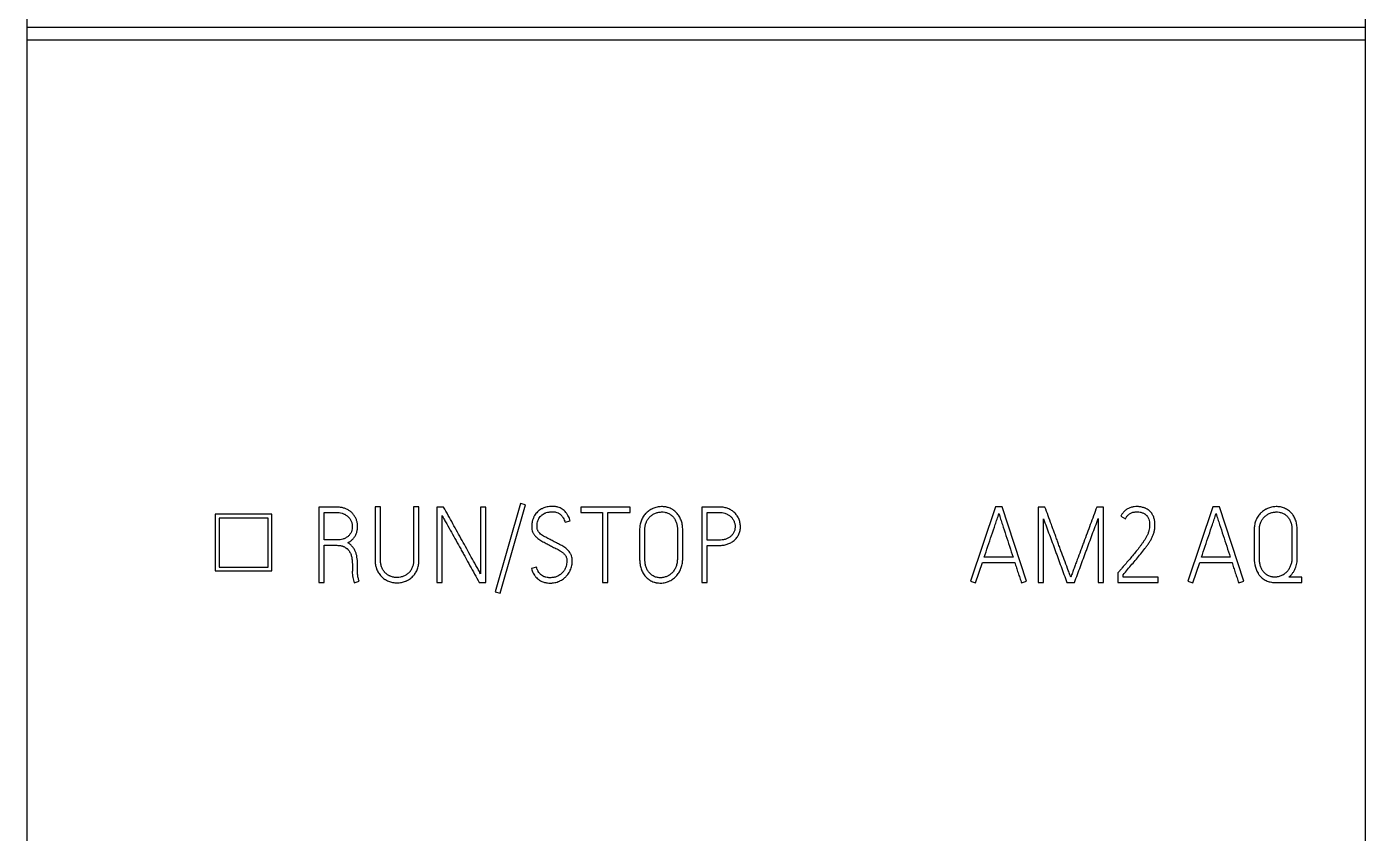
# Model space of a CAD drawing. Extents: x 0 to 420, y 0 to 297.
# Drawn here: x 110.81 to 146.31, y 191.84 to 213.23 of the extents above; entities that cross this region are included whole.
import ezdxf

# ---------------------------------------------------------------- set-up
doc = ezdxf.new("R2010")
doc.units = 0
doc.header["$LTSCALE"] = 23.1
doc.layers.add('10000_FRONT', color=7, linetype='CONTINUOUS')
doc.layers.add('10500_FRONT_LABELING', color=7, linetype='CONTINUOUS')

msp = doc.modelspace()

# ---------------------------------------------------------------- linework, layer by layer
at = {"layer": '10000_FRONT', "color": 7, "linetype": 'CONTINUOUS'}
for p, q in [((110.808, 235.74), (110.808, 145.74)), ((146.308, 235.74), (146.308, 145.74)), ((110.808, 213.221), (146.308, 213.221)), ((110.808, 212.888), (146.308, 212.888)), ((115.808, 200.298), (115.808, 198.797)), ((117.308, 200.298), (115.808, 200.298)), ((117.308, 198.797), (117.308, 200.298)), ((115.908, 200.198), (115.908, 198.897)), ((117.208, 200.198), (115.908, 200.198)), ((117.208, 198.897), (117.208, 200.198)), ((115.908, 198.897), (117.208, 198.897)), ((115.808, 198.797), (117.308, 198.797))]:
    msp.add_line(p, q, dxfattribs=at)
at = {"layer": '10500_FRONT_LABELING', "color": 7, "linetype": 'CONTINUOUS'}
for p, q in [((123.903, 200.587), (123.229, 198.244)), ((124.039, 200.549), (123.903, 200.587)), ((118.558, 200.49), (118.558, 198.49)), ((119.019, 200.49), (118.558, 200.49)), ((118.7, 199.617), (118.7, 200.349)), ((118.7, 200.349), (119.019, 200.349)), ((120.048, 200.493), (120.048, 199.084)), ((120.189, 200.493), (120.048, 200.493)), ((120.189, 199.084), (120.189, 200.493)), ((121.068, 200.493), (121.068, 199.084)), ((121.21, 200.493), (121.068, 200.493)), ((121.21, 199.084), (121.21, 200.493)), ((121.684, 200.49), (121.684, 198.49)), ((121.865, 200.49), (121.684, 200.49)), ((121.823, 198.49), (121.823, 200.266)), ((122.844, 200.49), (122.844, 198.721)), ((122.985, 200.49), (122.844, 200.49)), ((122.985, 198.49), (122.985, 200.49)), ((123.365, 198.205), (124.039, 200.549)), ((125.507, 200.488), (125.507, 200.346)), ((126.813, 200.488), (125.507, 200.488)), ((125.507, 200.346), (126.078, 200.346)), ((126.078, 200.346), (126.078, 198.49)), ((126.22, 198.49), (126.22, 200.346)), ((126.22, 200.346), (126.813, 200.346)), ((126.813, 200.346), (126.813, 200.488)), ((128.711, 200.49), (128.711, 198.49)), ((129.171, 200.49), (128.711, 200.49)), ((128.852, 199.614), (128.852, 200.349)), ((128.852, 200.349), (129.171, 200.349)), ((136.503, 200.493), (135.84, 198.521)), ((136.68, 200.493), (136.503, 200.493)), ((137.327, 198.521), (136.68, 200.493)), ((137.635, 200.49), (137.635, 198.49)), ((137.812, 200.49), (137.635, 200.49)), ((139.368, 200.49), (139.188, 200.49)), ((139.368, 198.49), (139.368, 200.49)), ((139.823, 200.244), (139.948, 200.18)), ((142.264, 200.493), (141.601, 198.521)), ((142.442, 200.493), (142.264, 200.493)), ((143.088, 198.521), (142.442, 200.493)), ((125.088, 200.085), (125.224, 200.124)), ((127.063, 199.886), (127.063, 199.123)), ((127.202, 199.123), (127.202, 199.886)), ((128.064, 199.886), (128.064, 199.123)), ((128.206, 199.123), (128.206, 199.886)), ((137.776, 198.49), (137.776, 200.18)), ((139.227, 200.185), (139.227, 198.49)), ((143.363, 199.886), (143.363, 199.128)), ((143.502, 199.128), (143.502, 199.886)), ((144.364, 199.886), (144.364, 199.145)), ((144.506, 199.145), (144.506, 199.886)), ((119.041, 199.617), (118.7, 199.617)), ((129.171, 199.614), (128.852, 199.614)), ((118.7, 198.49), (118.7, 199.475)), ((118.7, 199.475), (119.035, 199.475)), ((128.852, 198.49), (128.852, 199.472)), ((128.852, 199.472), (129.171, 199.472)), ((136.966, 199.159), (136.203, 199.159)), ((142.728, 199.159), (141.965, 199.159)), ((119.443, 198.801), (119.44, 198.776)), ((119.443, 198.976), (119.443, 198.801)), ((119.582, 198.893), (119.582, 198.948)), ((124.328, 198.898), (124.192, 198.859)), ((135.973, 198.477), (136.156, 199.017)), ((136.156, 199.017), (137.013, 199.017)), ((141.735, 198.477), (141.918, 199.017)), ((141.918, 199.017), (142.775, 199.017)), ((118.558, 198.49), (118.7, 198.49)), ((119.496, 198.477), (119.626, 198.526)), ((121.684, 198.49), (121.823, 198.49)), ((122.81, 198.49), (122.985, 198.49)), ((126.078, 198.49), (126.22, 198.49)), ((128.711, 198.49), (128.852, 198.49)), ((135.84, 198.521), (135.973, 198.477)), ((137.191, 198.477), (137.327, 198.521)), ((137.635, 198.49), (137.776, 198.49)), ((138.395, 198.49), (138.597, 198.49)), ((139.227, 198.49), (139.368, 198.49)), ((139.765, 198.765), (139.748, 198.746)), ((139.748, 198.746), (139.748, 198.49)), ((139.748, 198.49), (140.814, 198.49)), ((139.887, 198.629), (139.887, 198.696)), ((140.814, 198.629), (139.887, 198.629)), ((140.814, 198.49), (140.814, 198.629)), ((141.601, 198.521), (141.735, 198.477)), ((142.952, 198.477), (143.088, 198.521)), ((143.907, 198.49), (144.628, 198.49)), ((144.628, 198.632), (144.284, 198.632)), ((144.628, 198.49), (144.628, 198.632)), ((123.229, 198.244), (123.365, 198.205))]:
    msp.add_line(p, q, dxfattribs=at)
for points, knots in [([(119.326, 199.544), (119.352, 199.558), (119.377, 199.573), (119.411, 199.599), (119.423, 199.608), (119.444, 199.627), (119.454, 199.638), (119.484, 199.67), (119.5, 199.693), (119.522, 199.73), (119.529, 199.743), (119.541, 199.769), (119.547, 199.783), (119.562, 199.823), (119.57, 199.851), (119.578, 199.893), (119.58, 199.908), (119.583, 199.937), (119.584, 199.951), (119.585, 199.994), (119.583, 200.023), (119.576, 200.065), (119.573, 200.08), (119.566, 200.108), (119.562, 200.122), (119.549, 200.163), (119.538, 200.189), (119.517, 200.227), (119.51, 200.24), (119.494, 200.264), (119.486, 200.276), (119.459, 200.31), (119.44, 200.331), (119.408, 200.36), (119.396, 200.369), (119.373, 200.387), (119.361, 200.395), (119.325, 200.418), (119.299, 200.431), (119.259, 200.448), (119.245, 200.453), (119.218, 200.463), (119.177, 200.475), (119.134, 200.482), (119.077, 200.489), (119.048, 200.49), (119.019, 200.49)], [0, 0, 0, 0, 0.0625, 0.0625, 0.09375, 0.09375, 0.125, 0.125, 0.1875, 0.1875, 0.21875, 0.21875, 0.25, 0.25, 0.3125, 0.3125, 0.34375, 0.34375, 0.375, 0.375, 0.4375, 0.4375, 0.46875, 0.46875, 0.5, 0.5, 0.5625, 0.5625, 0.59375, 0.59375, 0.625, 0.625, 0.6875, 0.6875, 0.71875, 0.71875, 0.75, 0.75, 0.8125, 0.8125, 0.84375, 0.84375, 0.875, 0.9375, 0.9375, 1, 1, 1, 1]), ([(119.019, 200.349), (119.044, 200.349), (119.07, 200.347), (119.121, 200.341), (119.146, 200.335), (119.196, 200.319), (119.219, 200.309), (119.264, 200.285), (119.286, 200.272), (119.316, 200.248), (119.326, 200.239), (119.345, 200.221), (119.362, 200.202), (119.378, 200.182), (119.392, 200.16), (119.398, 200.149), (119.416, 200.114), (119.424, 200.09), (119.434, 200.052), (119.437, 200.039), (119.441, 200.014), (119.442, 200.001), (119.443, 199.976), (119.443, 199.963), (119.442, 199.937), (119.44, 199.924), (119.434, 199.886), (119.427, 199.861), (119.413, 199.825), (119.408, 199.813), (119.395, 199.79), (119.388, 199.779), (119.366, 199.748), (119.349, 199.729), (119.309, 199.695), (119.288, 199.681), (119.254, 199.662), (119.242, 199.656), (119.218, 199.646), (119.206, 199.642), (119.169, 199.63), (119.144, 199.625), (119.093, 199.618), (119.067, 199.617), (119.041, 199.617)], [0, 0, 0, 0, 0.0625, 0.0625, 0.125, 0.125, 0.1875, 0.1875, 0.25, 0.25, 0.28125, 0.28125, 0.3125, 0.34375, 0.34375, 0.375, 0.375, 0.4375, 0.4375, 0.46875, 0.46875, 0.5, 0.5, 0.53125, 0.53125, 0.5625, 0.5625, 0.625, 0.625, 0.65625, 0.65625, 0.6875, 0.6875, 0.75, 0.75, 0.8125, 0.8125, 0.84375, 0.84375, 0.875, 0.875, 0.9375, 0.9375, 1, 1, 1, 1]), ([(121.823, 200.266), (121.833, 200.247), (121.843, 200.228), (121.863, 200.191), (121.873, 200.173), (121.904, 200.117), (121.925, 200.08), (121.987, 199.97), (122.029, 199.896), (122.152, 199.674), (122.234, 199.526), (122.337, 199.341), (122.358, 199.304), (122.399, 199.23), (122.42, 199.193), (122.481, 199.082), (122.522, 199.008), (122.646, 198.786), (122.728, 198.638), (122.81, 198.49)], [0, 0, 0, 0, 0.03125, 0.03125, 0.0625, 0.0625, 0.125, 0.125, 0.25, 0.25, 0.5, 0.5, 0.5625, 0.5625, 0.625, 0.625, 0.75, 0.75, 1, 1, 1, 1]), ([(122.844, 198.721), (122.824, 198.758), (122.803, 198.795), (122.763, 198.868), (122.742, 198.905), (122.68, 199.016), (122.639, 199.089), (122.516, 199.31), (122.435, 199.458), (122.272, 199.752), (122.19, 199.9), (122.027, 200.195), (121.946, 200.343), (121.865, 200.49)], [0, 0, 0, 0, 0.0625, 0.0625, 0.125, 0.125, 0.25, 0.25, 0.5, 0.5, 0.75, 0.75, 1, 1, 1, 1]), ([(124.192, 198.859), (124.204, 198.818), (124.219, 198.778), (124.249, 198.721), (124.259, 198.702), (124.277, 198.675), (124.284, 198.666), (124.297, 198.649), (124.304, 198.641), (124.325, 198.617), (124.34, 198.602), (124.364, 198.58), (124.373, 198.574), (124.39, 198.561), (124.399, 198.555), (124.445, 198.526), (124.484, 198.508), (124.536, 198.493), (124.546, 198.49), (124.568, 198.486), (124.578, 198.483), (124.61, 198.478), (124.631, 198.476), (124.674, 198.474), (124.695, 198.473), (124.728, 198.475), (124.739, 198.475), (124.76, 198.477), (124.771, 198.478), (124.803, 198.483), (124.824, 198.487), (124.865, 198.497), (124.885, 198.504), (124.915, 198.516), (124.925, 198.52), (124.945, 198.529), (124.955, 198.534), (124.983, 198.549), (125.002, 198.56), (125.037, 198.583), (125.055, 198.596), (125.079, 198.617), (125.087, 198.624), (125.103, 198.639), (125.111, 198.647), (125.147, 198.686), (125.173, 198.721), (125.2, 198.767), (125.205, 198.777), (125.215, 198.796), (125.22, 198.806), (125.233, 198.835), (125.24, 198.855), (125.254, 198.896), (125.259, 198.917), (125.266, 198.949), (125.268, 198.959), (125.271, 198.981), (125.273, 198.991), (125.276, 199.023), (125.277, 199.045), (125.276, 199.088), (125.275, 199.109), (125.268, 199.152), (125.264, 199.173), (125.254, 199.204), (125.25, 199.214), (125.241, 199.234), (125.236, 199.243), (125.22, 199.272), (125.196, 199.308), (125.168, 199.34), (125.145, 199.363), (125.137, 199.37), (125.12, 199.384), (125.095, 199.405), (125.069, 199.423), (125.034, 199.447), (125.016, 199.458), (124.979, 199.479), (124.96, 199.488), (124.922, 199.508), (124.903, 199.517), (124.865, 199.536), (124.846, 199.546), (124.808, 199.566), (124.789, 199.576), (124.752, 199.596), (124.733, 199.606), (124.695, 199.626), (124.677, 199.636), (124.639, 199.655), (124.62, 199.665), (124.582, 199.684), (124.563, 199.694), (124.526, 199.715), (124.507, 199.726), (124.472, 199.749), (124.454, 199.761), (124.421, 199.789), (124.406, 199.804), (124.386, 199.829), (124.38, 199.837), (124.371, 199.851), (124.369, 199.856), (124.364, 199.865), (124.361, 199.87), (124.355, 199.885), (124.352, 199.895), (124.346, 199.916), (124.345, 199.927), (124.342, 199.948), (124.342, 199.959), (124.342, 199.98), (124.342, 200.001), (124.344, 200.023), (124.346, 200.044), (124.347, 200.055), (124.352, 200.086), (124.357, 200.107), (124.368, 200.137), (124.372, 200.147), (124.381, 200.166), (124.386, 200.176), (124.402, 200.204), (124.415, 200.221), (124.436, 200.245), (124.443, 200.253), (124.458, 200.268), (124.466, 200.275), (124.492, 200.295), (124.51, 200.307), (124.538, 200.322), (124.548, 200.326), (124.568, 200.335), (124.578, 200.339), (124.608, 200.348), (124.629, 200.353), (124.661, 200.357), (124.671, 200.359), (124.692, 200.361), (124.703, 200.362), (124.735, 200.365), (124.756, 200.366), (124.788, 200.365), (124.799, 200.364), (124.82, 200.361), (124.83, 200.359), (124.861, 200.351), (124.881, 200.344), (124.909, 200.329), (124.919, 200.324), (124.937, 200.312), (124.945, 200.306), (124.962, 200.293), (124.97, 200.285), (124.985, 200.271), (124.992, 200.263), (125.006, 200.246), (125.013, 200.238), (125.025, 200.221), (125.031, 200.212), (125.048, 200.185), (125.057, 200.165), (125.074, 200.126), (125.082, 200.106), (125.088, 200.085)], [0, 0, 0, 0, 0.03125, 0.03125, 0.046875, 0.046875, 0.054688, 0.054688, 0.0625, 0.0625, 0.078125, 0.078125, 0.085938, 0.085938, 0.09375, 0.09375, 0.125, 0.125, 0.132812, 0.132812, 0.140625, 0.140625, 0.15625, 0.15625, 0.171875, 0.171875, 0.179688, 0.179688, 0.1875, 0.1875, 0.203125, 0.203125, 0.21875, 0.21875, 0.226562, 0.226562, 0.234375, 0.234375, 0.25, 0.25, 0.265625, 0.265625, 0.273438, 0.273438, 0.28125, 0.28125, 0.3125, 0.3125, 0.320312, 0.320312, 0.328125, 0.328125, 0.34375, 0.34375, 0.359375, 0.359375, 0.367188, 0.367188, 0.375, 0.375, 0.390625, 0.390625, 0.40625, 0.40625, 0.421875, 0.421875, 0.429688, 0.429688, 0.4375, 0.4375, 0.453125, 0.46875, 0.46875, 0.476562, 0.476562, 0.484375, 0.5, 0.5, 0.515625, 0.515625, 0.53125, 0.53125, 0.546875, 0.546875, 0.5625, 0.5625, 0.578125, 0.578125, 0.59375, 0.59375, 0.609375, 0.609375, 0.625, 0.625, 0.640625, 0.640625, 0.65625, 0.65625, 0.671875, 0.671875, 0.6875, 0.6875, 0.695312, 0.695312, 0.699219, 0.699219, 0.703125, 0.703125, 0.710938, 0.710938, 0.71875, 0.71875, 0.726562, 0.726562, 0.734375, 0.742188, 0.742188, 0.75, 0.75, 0.765625, 0.765625, 0.773438, 0.773438, 0.78125, 0.78125, 0.796875, 0.796875, 0.804688, 0.804688, 0.8125, 0.8125, 0.828125, 0.828125, 0.835938, 0.835938, 0.84375, 0.84375, 0.859375, 0.859375, 0.867188, 0.867188, 0.875, 0.875, 0.890625, 0.890625, 0.898438, 0.898438, 0.90625, 0.90625, 0.921875, 0.921875, 0.929688, 0.929688, 0.9375, 0.9375, 0.945312, 0.945312, 0.953125, 0.953125, 0.960938, 0.960938, 0.96875, 0.96875, 0.984375, 0.984375, 1, 1, 1, 1]), ([(125.224, 200.124), (125.211, 200.165), (125.196, 200.205), (125.167, 200.261), (125.157, 200.28), (125.139, 200.307), (125.133, 200.315), (125.12, 200.333), (125.113, 200.341), (125.079, 200.382), (125.047, 200.41), (124.975, 200.458), (124.937, 200.476), (124.885, 200.492), (124.875, 200.494), (124.854, 200.499), (124.843, 200.5), (124.811, 200.505), (124.79, 200.506), (124.748, 200.507), (124.726, 200.507), (124.684, 200.504), (124.662, 200.501), (124.599, 200.491), (124.558, 200.481), (124.508, 200.462), (124.498, 200.457), (124.478, 200.449), (124.469, 200.444), (124.44, 200.429), (124.422, 200.418), (124.396, 200.399), (124.388, 200.392), (124.371, 200.379), (124.363, 200.371), (124.34, 200.349), (124.326, 200.333), (124.299, 200.3), (124.287, 200.282), (124.271, 200.255), (124.266, 200.245), (124.256, 200.226), (124.251, 200.216), (124.238, 200.187), (124.231, 200.167), (124.222, 200.136), (124.219, 200.126), (124.214, 200.105), (124.212, 200.095), (124.206, 200.063), (124.204, 200.042), (124.2, 199.999), (124.2, 199.978), (124.201, 199.946), (124.201, 199.935), (124.203, 199.914), (124.205, 199.903), (124.21, 199.871), (124.216, 199.851), (124.228, 199.821), (124.232, 199.811), (124.243, 199.792), (124.248, 199.783), (124.26, 199.765), (124.266, 199.756), (124.279, 199.739), (124.286, 199.731), (124.3, 199.715), (124.308, 199.707), (124.323, 199.692), (124.331, 199.685), (124.355, 199.664), (124.372, 199.651), (124.406, 199.626), (124.424, 199.614), (124.461, 199.592), (124.479, 199.581), (124.517, 199.561), (124.536, 199.551), (124.575, 199.532), (124.594, 199.522), (124.631, 199.501), (124.65, 199.491), (124.688, 199.47), (124.706, 199.46), (124.744, 199.44), (124.763, 199.43), (124.802, 199.41), (124.821, 199.401), (124.86, 199.383), (124.879, 199.373), (124.917, 199.354), (124.936, 199.343), (124.963, 199.326), (124.973, 199.32), (124.99, 199.308), (124.999, 199.302), (125.017, 199.289), (125.025, 199.282), (125.041, 199.268), (125.049, 199.261), (125.064, 199.245), (125.071, 199.237), (125.085, 199.221), (125.091, 199.212), (125.103, 199.194), (125.108, 199.185), (125.117, 199.165), (125.121, 199.155), (125.127, 199.134), (125.129, 199.124), (125.133, 199.102), (125.134, 199.092), (125.136, 199.059), (125.135, 199.038), (125.13, 198.995), (125.126, 198.974), (125.116, 198.932), (125.11, 198.912), (125.095, 198.872), (125.086, 198.853), (125.071, 198.824), (125.065, 198.815), (125.053, 198.797), (125.047, 198.788), (125.027, 198.763), (125.013, 198.747), (124.99, 198.725), (124.982, 198.718), (124.965, 198.705), (124.957, 198.698), (124.913, 198.667), (124.875, 198.647), (124.823, 198.631), (124.813, 198.629), (124.792, 198.624), (124.76, 198.618), (124.728, 198.616), (124.695, 198.615), (124.685, 198.615), (124.663, 198.616), (124.652, 198.616), (124.62, 198.619), (124.599, 198.623), (124.568, 198.631), (124.558, 198.634), (124.538, 198.641), (124.527, 198.645), (124.498, 198.659), (124.48, 198.67), (124.454, 198.69), (124.446, 198.697), (124.43, 198.711), (124.422, 198.719), (124.4, 198.743), (124.387, 198.76), (124.37, 198.788), (124.365, 198.797), (124.355, 198.816), (124.35, 198.826), (124.338, 198.856), (124.332, 198.877), (124.328, 198.898)], [0, 0, 0, 0, 0.03125, 0.03125, 0.046875, 0.046875, 0.054688, 0.054688, 0.0625, 0.0625, 0.09375, 0.09375, 0.125, 0.125, 0.132812, 0.132812, 0.140625, 0.140625, 0.15625, 0.15625, 0.171875, 0.171875, 0.1875, 0.1875, 0.21875, 0.21875, 0.226562, 0.226562, 0.234375, 0.234375, 0.25, 0.25, 0.257812, 0.257812, 0.265625, 0.265625, 0.28125, 0.28125, 0.296875, 0.296875, 0.304688, 0.304688, 0.3125, 0.3125, 0.328125, 0.328125, 0.335938, 0.335938, 0.34375, 0.34375, 0.359375, 0.359375, 0.375, 0.375, 0.382812, 0.382812, 0.390625, 0.390625, 0.40625, 0.40625, 0.414062, 0.414062, 0.421875, 0.421875, 0.429688, 0.429688, 0.4375, 0.4375, 0.445312, 0.445312, 0.453125, 0.453125, 0.46875, 0.46875, 0.484375, 0.484375, 0.5, 0.5, 0.515625, 0.515625, 0.53125, 0.53125, 0.546875, 0.546875, 0.5625, 0.5625, 0.578125, 0.578125, 0.59375, 0.59375, 0.609375, 0.609375, 0.625, 0.625, 0.632812, 0.632812, 0.640625, 0.640625, 0.648438, 0.648438, 0.65625, 0.65625, 0.664062, 0.664062, 0.671875, 0.671875, 0.679688, 0.679688, 0.6875, 0.6875, 0.695312, 0.695312, 0.703125, 0.703125, 0.71875, 0.71875, 0.734375, 0.734375, 0.75, 0.75, 0.765625, 0.765625, 0.773438, 0.773438, 0.78125, 0.78125, 0.796875, 0.796875, 0.804688, 0.804688, 0.8125, 0.8125, 0.84375, 0.84375, 0.851562, 0.851562, 0.859375, 0.875, 0.875, 0.882812, 0.882812, 0.890625, 0.890625, 0.90625, 0.90625, 0.914062, 0.914062, 0.921875, 0.921875, 0.9375, 0.9375, 0.945312, 0.945312, 0.953125, 0.953125, 0.96875, 0.96875, 0.976562, 0.976562, 0.984375, 0.984375, 1, 1, 1, 1]), ([(128.206, 199.886), (128.206, 199.925), (128.203, 199.964), (128.192, 200.041), (128.184, 200.079), (128.165, 200.135), (128.159, 200.153), (128.143, 200.189), (128.126, 200.224), (128.106, 200.257), (128.084, 200.289), (128.071, 200.305), (128.045, 200.334), (128.032, 200.348), (128.004, 200.375), (127.989, 200.388), (127.965, 200.405), (127.957, 200.411), (127.941, 200.422), (127.932, 200.427), (127.907, 200.442), (127.889, 200.45), (127.853, 200.466), (127.835, 200.472), (127.807, 200.481), (127.797, 200.483), (127.778, 200.488), (127.768, 200.49), (127.72, 200.499), (127.681, 200.502), (127.622, 200.501), (127.602, 200.5), (127.563, 200.495), (127.544, 200.491), (127.486, 200.478), (127.449, 200.466), (127.404, 200.446), (127.395, 200.442), (127.378, 200.433), (127.369, 200.429), (127.343, 200.414), (127.327, 200.404), (127.295, 200.381), (127.28, 200.369), (127.257, 200.35), (127.25, 200.343), (127.236, 200.33), (127.229, 200.323), (127.209, 200.301), (127.196, 200.286), (127.173, 200.255), (127.162, 200.239), (127.142, 200.206), (127.132, 200.189), (127.115, 200.153), (127.107, 200.135), (127.094, 200.098), (127.088, 200.08), (127.079, 200.042), (127.075, 200.023), (127.069, 199.984), (127.066, 199.964), (127.064, 199.925), (127.063, 199.905), (127.063, 199.886)], [0, 0, 0, 0, 0.0625, 0.0625, 0.125, 0.125, 0.15625, 0.15625, 0.1875, 0.21875, 0.21875, 0.25, 0.25, 0.28125, 0.28125, 0.3125, 0.3125, 0.328125, 0.328125, 0.34375, 0.34375, 0.375, 0.375, 0.40625, 0.40625, 0.421875, 0.421875, 0.4375, 0.4375, 0.5, 0.5, 0.53125, 0.53125, 0.5625, 0.5625, 0.625, 0.625, 0.640625, 0.640625, 0.65625, 0.65625, 0.6875, 0.6875, 0.71875, 0.71875, 0.734375, 0.734375, 0.75, 0.75, 0.78125, 0.78125, 0.8125, 0.8125, 0.84375, 0.84375, 0.875, 0.875, 0.90625, 0.90625, 0.9375, 0.9375, 0.96875, 0.96875, 1, 1, 1, 1]), ([(127.202, 199.886), (127.202, 199.916), (127.204, 199.945), (127.212, 200.004), (127.219, 200.033), (127.231, 200.069), (127.234, 200.076), (127.24, 200.09), (127.249, 200.11), (127.259, 200.13), (127.282, 200.168), (127.299, 200.192), (127.324, 200.22), (127.329, 200.226), (127.34, 200.237), (127.356, 200.252), (127.374, 200.266), (127.398, 200.283), (127.411, 200.292), (127.437, 200.306), (127.45, 200.313), (127.492, 200.332), (127.52, 200.341), (127.564, 200.351), (127.579, 200.354), (127.609, 200.358), (127.624, 200.359), (127.668, 200.361), (127.698, 200.359), (127.743, 200.351), (127.758, 200.348), (127.786, 200.34), (127.814, 200.329), (127.841, 200.316), (127.867, 200.301), (127.88, 200.292), (127.904, 200.274), (127.915, 200.264), (127.937, 200.244), (127.947, 200.233), (127.977, 200.198), (127.994, 200.174), (128.015, 200.134), (128.021, 200.12), (128.033, 200.092), (128.037, 200.078), (128.05, 200.035), (128.055, 200.006), (128.063, 199.946), (128.064, 199.916), (128.064, 199.886)], [0, 0, 0, 0, 0.0625, 0.0625, 0.125, 0.125, 0.140625, 0.140625, 0.15625, 0.1875, 0.1875, 0.25, 0.25, 0.265625, 0.265625, 0.28125, 0.3125, 0.3125, 0.34375, 0.34375, 0.375, 0.375, 0.4375, 0.4375, 0.46875, 0.46875, 0.5, 0.5, 0.5625, 0.5625, 0.59375, 0.59375, 0.625, 0.65625, 0.65625, 0.6875, 0.6875, 0.71875, 0.71875, 0.75, 0.75, 0.8125, 0.8125, 0.84375, 0.84375, 0.875, 0.875, 0.9375, 0.9375, 1, 1, 1, 1]), ([(129.171, 199.472), (129.207, 199.472), (129.242, 199.474), (129.312, 199.484), (129.347, 199.491), (129.398, 199.507), (129.415, 199.513), (129.448, 199.526), (129.464, 199.534), (129.495, 199.55), (129.51, 199.56), (129.539, 199.58), (129.553, 199.59), (129.594, 199.625), (129.619, 199.65), (129.651, 199.692), (129.661, 199.707), (129.68, 199.738), (129.688, 199.753), (129.71, 199.802), (129.72, 199.836), (129.734, 199.906), (129.737, 199.941), (129.737, 199.995), (129.735, 200.012), (129.731, 200.048), (129.728, 200.065), (129.716, 200.117), (129.705, 200.151), (129.687, 200.192), (129.683, 200.2), (129.675, 200.215), (129.671, 200.223), (129.657, 200.246), (129.647, 200.261), (129.626, 200.289), (129.615, 200.303), (129.591, 200.329), (129.578, 200.342), (129.538, 200.377), (129.509, 200.397), (129.463, 200.423), (129.447, 200.431), (129.414, 200.446), (129.398, 200.452), (129.364, 200.464), (129.347, 200.469), (129.313, 200.477), (129.295, 200.48), (129.242, 200.488), (129.207, 200.49), (129.171, 200.49)], [0, 0, 0, 0, 0.0625, 0.0625, 0.125, 0.125, 0.15625, 0.15625, 0.1875, 0.1875, 0.21875, 0.21875, 0.25, 0.25, 0.3125, 0.3125, 0.34375, 0.34375, 0.375, 0.375, 0.4375, 0.4375, 0.5, 0.5, 0.53125, 0.53125, 0.5625, 0.5625, 0.625, 0.625, 0.640625, 0.640625, 0.65625, 0.65625, 0.6875, 0.6875, 0.71875, 0.71875, 0.75, 0.75, 0.8125, 0.8125, 0.84375, 0.84375, 0.875, 0.875, 0.90625, 0.90625, 0.9375, 0.9375, 1, 1, 1, 1]), ([(129.171, 200.349), (129.197, 200.349), (129.224, 200.347), (129.275, 200.34), (129.301, 200.335), (129.351, 200.318), (129.375, 200.308), (129.409, 200.289), (129.421, 200.282), (129.442, 200.268), (129.453, 200.26), (129.483, 200.235), (129.502, 200.216), (129.526, 200.185), (129.533, 200.175), (129.547, 200.152), (129.554, 200.141), (129.571, 200.105), (129.579, 200.081), (129.588, 200.042), (129.591, 200.029), (129.594, 200.003), (129.595, 199.99), (129.596, 199.964), (129.595, 199.951), (129.593, 199.925), (129.591, 199.912), (129.583, 199.873), (129.575, 199.848), (129.559, 199.813), (129.553, 199.801), (129.539, 199.778), (129.532, 199.768), (129.515, 199.748), (129.506, 199.738), (129.488, 199.72), (129.478, 199.711), (129.446, 199.687), (129.424, 199.673), (129.389, 199.656), (129.376, 199.65), (129.352, 199.641), (129.34, 199.637), (129.315, 199.63), (129.302, 199.627), (129.276, 199.622), (129.263, 199.62), (129.224, 199.615), (129.197, 199.614), (129.171, 199.614)], [0, 0, 0, 0, 0.0625, 0.0625, 0.125, 0.125, 0.1875, 0.1875, 0.21875, 0.21875, 0.25, 0.25, 0.3125, 0.3125, 0.34375, 0.34375, 0.375, 0.375, 0.4375, 0.4375, 0.46875, 0.46875, 0.5, 0.5, 0.53125, 0.53125, 0.5625, 0.5625, 0.625, 0.625, 0.65625, 0.65625, 0.6875, 0.6875, 0.71875, 0.71875, 0.75, 0.75, 0.8125, 0.8125, 0.84375, 0.84375, 0.875, 0.875, 0.90625, 0.90625, 0.9375, 0.9375, 1, 1, 1, 1]), ([(136.203, 199.159), (136.235, 199.255), (136.268, 199.352), (136.332, 199.545), (136.365, 199.641), (136.43, 199.834), (136.463, 199.93), (136.512, 200.074), (136.528, 200.123), (136.56, 200.219), (136.576, 200.267), (136.592, 200.316)], [0, 0, 0, 0, 0.25, 0.25, 0.5, 0.5, 0.75, 0.75, 0.875, 0.875, 1, 1, 1, 1]), ([(136.592, 200.316), (136.608, 200.268), (136.623, 200.219), (136.654, 200.123), (136.669, 200.074), (136.716, 199.93), (136.747, 199.833), (136.81, 199.641), (136.841, 199.545), (136.904, 199.352), (136.935, 199.255), (136.966, 199.159)], [0, 0, 0, 0, 0.125, 0.125, 0.25, 0.25, 0.5, 0.5, 0.75, 0.75, 1, 1, 1, 1]), ([(138.5, 198.632), (138.492, 198.651), (138.484, 198.67), (138.469, 198.709), (138.462, 198.728), (138.44, 198.786), (138.426, 198.824), (138.382, 198.94), (138.353, 199.018), (138.296, 199.173), (138.267, 199.25), (138.224, 199.366), (138.21, 199.405), (138.182, 199.483), (138.168, 199.522), (138.141, 199.599), (138.127, 199.638), (138.098, 199.716), (138.084, 199.754), (138.055, 199.832), (138.04, 199.87), (138.012, 199.948), (137.94, 200.141), (137.87, 200.336), (137.812, 200.49)], [0, 0, 0, 0, 0.03125, 0.03125, 0.0625, 0.0625, 0.125, 0.125, 0.25, 0.25, 0.375, 0.375, 0.4375, 0.4375, 0.5, 0.5, 0.5625, 0.5625, 0.625, 0.625, 0.6875, 0.6875, 0.75, 1, 1, 1, 1]), ([(139.188, 200.49), (139.131, 200.335), (139.074, 200.18), (138.988, 199.948), (138.959, 199.871), (138.901, 199.716), (138.872, 199.639), (138.829, 199.523), (138.814, 199.484), (138.786, 199.407), (138.771, 199.368), (138.728, 199.252), (138.7, 199.174), (138.656, 199.058), (138.642, 199.02), (138.613, 198.942), (138.599, 198.904), (138.57, 198.826), (138.556, 198.787), (138.535, 198.729), (138.528, 198.71), (138.514, 198.671), (138.507, 198.651), (138.5, 198.632)], [0, 0, 0, 0, 0.25, 0.25, 0.375, 0.375, 0.5, 0.5, 0.5625, 0.5625, 0.625, 0.625, 0.75, 0.75, 0.8125, 0.8125, 0.875, 0.875, 0.9375, 0.9375, 0.96875, 0.96875, 1, 1, 1, 1]), ([(139.948, 200.18), (139.959, 200.203), (139.973, 200.225), (139.997, 200.255), (140.006, 200.265), (140.024, 200.283), (140.044, 200.299), (140.065, 200.314), (140.087, 200.327), (140.099, 200.333), (140.134, 200.348), (140.159, 200.354), (140.198, 200.36), (140.21, 200.361), (140.236, 200.363), (140.249, 200.363), (140.287, 200.362), (140.313, 200.36), (140.351, 200.353), (140.363, 200.35), (140.388, 200.343), (140.4, 200.339), (140.424, 200.329), (140.436, 200.323), (140.453, 200.314), (140.458, 200.31), (140.469, 200.303), (140.474, 200.299), (140.489, 200.287), (140.498, 200.278), (140.511, 200.264), (140.516, 200.26), (140.524, 200.249), (140.528, 200.244), (140.538, 200.228), (140.545, 200.217), (140.557, 200.194), (140.562, 200.182), (140.575, 200.145), (140.58, 200.12), (140.586, 200.082), (140.587, 200.07), (140.589, 200.044), (140.589, 200.031), (140.589, 199.992), (140.587, 199.967), (140.581, 199.916), (140.576, 199.891), (140.567, 199.854), (140.564, 199.841), (140.557, 199.816), (140.553, 199.804), (140.54, 199.768), (140.529, 199.745), (140.506, 199.7), (140.493, 199.678), (140.467, 199.634), (140.453, 199.613), (140.425, 199.571), (140.41, 199.55), (140.381, 199.508), (140.366, 199.487), (140.321, 199.426), (140.29, 199.386), (140.227, 199.306), (140.194, 199.267), (140.129, 199.189), (140.096, 199.15), (140.03, 199.073), (139.997, 199.034), (139.931, 198.957), (139.898, 198.919), (139.848, 198.861), (139.832, 198.842), (139.798, 198.803), (139.782, 198.784), (139.765, 198.765)], [0, 0, 0, 0, 0.03125, 0.03125, 0.046875, 0.046875, 0.0625, 0.078125, 0.078125, 0.09375, 0.09375, 0.125, 0.125, 0.140625, 0.140625, 0.15625, 0.15625, 0.1875, 0.1875, 0.203125, 0.203125, 0.21875, 0.21875, 0.234375, 0.234375, 0.242188, 0.242188, 0.25, 0.25, 0.265625, 0.265625, 0.273438, 0.273438, 0.28125, 0.28125, 0.296875, 0.296875, 0.3125, 0.3125, 0.34375, 0.34375, 0.359375, 0.359375, 0.375, 0.375, 0.40625, 0.40625, 0.4375, 0.4375, 0.453125, 0.453125, 0.46875, 0.46875, 0.5, 0.5, 0.53125, 0.53125, 0.5625, 0.5625, 0.59375, 0.59375, 0.625, 0.625, 0.6875, 0.6875, 0.75, 0.75, 0.8125, 0.8125, 0.875, 0.875, 0.9375, 0.9375, 0.96875, 0.96875, 1, 1, 1, 1]), ([(139.887, 198.696), (139.926, 198.742), (139.965, 198.788), (140.043, 198.879), (140.082, 198.925), (140.16, 199.017), (140.199, 199.063), (140.276, 199.155), (140.315, 199.201), (140.391, 199.295), (140.428, 199.342), (140.483, 199.414), (140.501, 199.438), (140.536, 199.487), (140.553, 199.512), (140.586, 199.562), (140.603, 199.588), (140.633, 199.64), (140.647, 199.667), (140.666, 199.707), (140.672, 199.721), (140.683, 199.749), (140.688, 199.763), (140.703, 199.806), (140.71, 199.836), (140.722, 199.895), (140.726, 199.925), (140.73, 199.985), (140.731, 200.015), (140.729, 200.061), (140.728, 200.076), (140.725, 200.106), (140.723, 200.121), (140.715, 200.166), (140.707, 200.195), (140.692, 200.238), (140.686, 200.253), (140.672, 200.28), (140.665, 200.293), (140.649, 200.318), (140.64, 200.331), (140.621, 200.354), (140.61, 200.365), (140.589, 200.387), (140.578, 200.397), (140.554, 200.416), (140.541, 200.424), (140.515, 200.439), (140.502, 200.446), (140.481, 200.456), (140.474, 200.459), (140.46, 200.464), (140.453, 200.467), (140.417, 200.479), (140.388, 200.487), (140.344, 200.495), (140.329, 200.497), (140.298, 200.5), (140.283, 200.501), (140.237, 200.502), (140.207, 200.501), (140.162, 200.496), (140.147, 200.493), (140.117, 200.487), (140.102, 200.483), (140.059, 200.47), (140.031, 200.458), (139.992, 200.435), (139.979, 200.427), (139.954, 200.409), (139.931, 200.39), (139.909, 200.369), (139.889, 200.346), (139.879, 200.334), (139.851, 200.298), (139.836, 200.271), (139.823, 200.244)], [0, 0, 0, 0, 0.0625, 0.0625, 0.125, 0.125, 0.1875, 0.1875, 0.25, 0.25, 0.3125, 0.3125, 0.34375, 0.34375, 0.375, 0.375, 0.40625, 0.40625, 0.4375, 0.4375, 0.453125, 0.453125, 0.46875, 0.46875, 0.5, 0.5, 0.53125, 0.53125, 0.5625, 0.5625, 0.578125, 0.578125, 0.59375, 0.59375, 0.625, 0.625, 0.640625, 0.640625, 0.65625, 0.65625, 0.671875, 0.671875, 0.6875, 0.6875, 0.703125, 0.703125, 0.71875, 0.71875, 0.734375, 0.734375, 0.742188, 0.742188, 0.75, 0.75, 0.78125, 0.78125, 0.796875, 0.796875, 0.8125, 0.8125, 0.84375, 0.84375, 0.859375, 0.859375, 0.875, 0.875, 0.90625, 0.90625, 0.921875, 0.921875, 0.9375, 0.953125, 0.953125, 0.96875, 0.96875, 1, 1, 1, 1]), ([(141.965, 199.159), (141.997, 199.255), (142.029, 199.352), (142.094, 199.545), (142.126, 199.641), (142.192, 199.834), (142.225, 199.93), (142.273, 200.074), (142.289, 200.123), (142.321, 200.219), (142.337, 200.267), (142.353, 200.316)], [0, 0, 0, 0, 0.25, 0.25, 0.5, 0.5, 0.75, 0.75, 0.875, 0.875, 1, 1, 1, 1]), ([(142.353, 200.316), (142.369, 200.268), (142.384, 200.219), (142.415, 200.123), (142.43, 200.074), (142.477, 199.93), (142.508, 199.833), (142.571, 199.641), (142.603, 199.545), (142.666, 199.352), (142.697, 199.255), (142.728, 199.159)], [0, 0, 0, 0, 0.125, 0.125, 0.25, 0.25, 0.5, 0.5, 0.75, 0.75, 1, 1, 1, 1]), ([(144.506, 199.886), (144.506, 199.964), (144.496, 200.041), (144.466, 200.135), (144.459, 200.153), (144.443, 200.189), (144.435, 200.207), (144.416, 200.241), (144.406, 200.258), (144.389, 200.282), (144.383, 200.29), (144.371, 200.305), (144.365, 200.313), (144.333, 200.35), (144.304, 200.377), (144.257, 200.411), (144.241, 200.422), (144.206, 200.442), (144.189, 200.451), (144.153, 200.466), (144.135, 200.473), (144.097, 200.484), (144.078, 200.489), (144.039, 200.496), (144.02, 200.498), (143.98, 200.501), (143.961, 200.502), (143.922, 200.501), (143.902, 200.5), (143.863, 200.495), (143.843, 200.491), (143.786, 200.478), (143.749, 200.466), (143.704, 200.446), (143.686, 200.438), (143.669, 200.429), (143.643, 200.414), (143.627, 200.404), (143.595, 200.381), (143.58, 200.369), (143.557, 200.35), (143.55, 200.343), (143.536, 200.33), (143.529, 200.323), (143.509, 200.301), (143.496, 200.286), (143.473, 200.255), (143.462, 200.239), (143.441, 200.206), (143.432, 200.188), (143.419, 200.162), (143.415, 200.153), (143.407, 200.135), (143.397, 200.107), (143.388, 200.08), (143.378, 200.042), (143.375, 200.023), (143.369, 199.984), (143.366, 199.964), (143.364, 199.925), (143.363, 199.905), (143.363, 199.886)], [0, 0, 0, 0, 0.125, 0.125, 0.15625, 0.15625, 0.1875, 0.1875, 0.21875, 0.21875, 0.234375, 0.234375, 0.25, 0.25, 0.3125, 0.3125, 0.34375, 0.34375, 0.375, 0.375, 0.40625, 0.40625, 0.4375, 0.4375, 0.46875, 0.46875, 0.5, 0.5, 0.53125, 0.53125, 0.5625, 0.5625, 0.625, 0.625, 0.640625, 0.65625, 0.65625, 0.6875, 0.6875, 0.71875, 0.71875, 0.734375, 0.734375, 0.75, 0.75, 0.78125, 0.78125, 0.8125, 0.8125, 0.84375, 0.84375, 0.859375, 0.859375, 0.875, 0.90625, 0.90625, 0.9375, 0.9375, 0.96875, 0.96875, 1, 1, 1, 1]), ([(143.502, 199.886), (143.502, 199.916), (143.503, 199.945), (143.512, 200.004), (143.519, 200.033), (143.531, 200.069), (143.534, 200.076), (143.54, 200.09), (143.549, 200.11), (143.559, 200.13), (143.582, 200.168), (143.599, 200.193), (143.624, 200.221), (143.629, 200.226), (143.64, 200.237), (143.657, 200.252), (143.674, 200.266), (143.698, 200.284), (143.711, 200.292), (143.737, 200.307), (143.75, 200.313), (143.792, 200.332), (143.82, 200.341), (143.864, 200.351), (143.879, 200.354), (143.909, 200.358), (143.924, 200.359), (143.969, 200.361), (143.999, 200.359), (144.043, 200.351), (144.058, 200.348), (144.087, 200.339), (144.101, 200.334), (144.128, 200.323), (144.141, 200.316), (144.161, 200.305), (144.167, 200.301), (144.18, 200.293), (144.186, 200.288), (144.217, 200.266), (144.238, 200.245), (144.267, 200.21), (144.276, 200.198), (144.292, 200.173), (144.307, 200.147), (144.32, 200.119), (144.331, 200.091), (144.336, 200.077), (144.357, 200.005), (144.364, 199.946), (144.364, 199.886)], [0, 0, 0, 0, 0.0625, 0.0625, 0.125, 0.125, 0.140625, 0.140625, 0.15625, 0.1875, 0.1875, 0.25, 0.25, 0.265625, 0.265625, 0.28125, 0.3125, 0.3125, 0.34375, 0.34375, 0.375, 0.375, 0.4375, 0.4375, 0.46875, 0.46875, 0.5, 0.5, 0.5625, 0.5625, 0.59375, 0.59375, 0.625, 0.625, 0.65625, 0.65625, 0.671875, 0.671875, 0.6875, 0.6875, 0.75, 0.75, 0.78125, 0.78125, 0.8125, 0.84375, 0.84375, 0.875, 0.875, 1, 1, 1, 1]), ([(137.776, 200.18), (137.801, 200.109), (137.827, 200.039), (137.879, 199.898), (137.905, 199.828), (137.957, 199.687), (137.983, 199.617), (138.034, 199.476), (138.06, 199.405), (138.098, 199.3), (138.112, 199.265), (138.138, 199.194), (138.15, 199.159), (138.189, 199.054), (138.214, 198.983), (138.291, 198.772), (138.343, 198.631), (138.395, 198.49)], [0, 0, 0, 0, 0.125, 0.125, 0.25, 0.25, 0.375, 0.375, 0.5, 0.5, 0.5625, 0.5625, 0.625, 0.625, 0.75, 0.75, 1, 1, 1, 1]), ([(138.597, 198.49), (138.65, 198.632), (138.702, 198.773), (138.78, 198.985), (138.806, 199.056), (138.846, 199.162), (138.859, 199.197), (138.885, 199.268), (138.898, 199.303), (138.937, 199.409), (138.963, 199.48), (139.015, 199.621), (139.042, 199.692), (139.094, 199.833), (139.121, 199.903), (139.174, 200.044), (139.201, 200.114), (139.227, 200.185)], [0, 0, 0, 0, 0.25, 0.25, 0.375, 0.375, 0.4375, 0.4375, 0.5, 0.5, 0.625, 0.625, 0.75, 0.75, 0.875, 0.875, 1, 1, 1, 1]), ([(119.582, 198.948), (119.582, 199.005), (119.579, 199.062), (119.569, 199.146), (119.564, 199.174), (119.552, 199.229), (119.544, 199.256), (119.529, 199.296), (119.524, 199.309), (119.512, 199.335), (119.505, 199.348), (119.485, 199.385), (119.469, 199.408), (119.443, 199.442), (119.434, 199.453), (119.415, 199.474), (119.405, 199.484), (119.374, 199.513), (119.351, 199.53), (119.326, 199.544)], [0, 0, 0, 0, 0.25, 0.25, 0.375, 0.375, 0.5, 0.5, 0.5625, 0.5625, 0.625, 0.625, 0.75, 0.75, 0.8125, 0.8125, 0.875, 0.875, 1, 1, 1, 1]), ([(119.035, 199.475), (119.066, 199.475), (119.097, 199.473), (119.141, 199.465), (119.156, 199.462), (119.178, 199.455), (119.186, 199.453), (119.2, 199.448), (119.208, 199.445), (119.243, 199.43), (119.269, 199.414), (119.3, 199.39), (119.306, 199.385), (119.317, 199.375), (119.322, 199.369), (119.338, 199.353), (119.348, 199.341), (119.366, 199.316), (119.374, 199.302), (119.388, 199.275), (119.395, 199.261), (119.406, 199.233), (119.411, 199.219), (119.419, 199.189), (119.423, 199.174), (119.432, 199.129), (119.437, 199.098), (119.442, 199.037), (119.443, 199.007), (119.443, 198.976)], [0, 0, 0, 0, 0.125, 0.125, 0.1875, 0.1875, 0.21875, 0.21875, 0.25, 0.25, 0.375, 0.375, 0.40625, 0.40625, 0.4375, 0.4375, 0.5, 0.5, 0.5625, 0.5625, 0.625, 0.625, 0.6875, 0.6875, 0.75, 0.75, 0.875, 0.875, 1, 1, 1, 1]), ([(119.626, 198.526), (119.615, 198.555), (119.605, 198.585), (119.594, 198.63), (119.591, 198.645), (119.586, 198.676), (119.585, 198.691), (119.582, 198.722), (119.581, 198.738), (119.579, 198.769), (119.579, 198.784), (119.579, 198.807), (119.579, 198.815), (119.579, 198.831), (119.579, 198.838), (119.579, 198.854), (119.579, 198.862), (119.58, 198.877), (119.581, 198.885), (119.582, 198.893)], [0, 0, 0, 0, 0.25, 0.25, 0.375, 0.375, 0.5, 0.5, 0.625, 0.625, 0.75, 0.75, 0.8125, 0.8125, 0.875, 0.875, 0.9375, 0.9375, 1, 1, 1, 1]), ([(120.048, 199.084), (120.048, 199.045), (120.05, 199.006), (120.059, 198.948), (120.063, 198.929), (120.07, 198.901), (120.072, 198.891), (120.078, 198.872), (120.081, 198.863), (120.098, 198.817), (120.115, 198.782), (120.146, 198.732), (120.157, 198.716), (120.181, 198.685), (120.194, 198.67), (120.235, 198.628), (120.264, 198.603), (120.305, 198.575), (120.313, 198.57), (120.33, 198.56), (120.338, 198.555), (120.364, 198.541), (120.382, 198.533), (120.436, 198.51), (120.474, 198.499), (120.551, 198.483), (120.59, 198.479), (120.648, 198.479), (120.668, 198.48), (120.707, 198.484), (120.726, 198.487), (120.784, 198.498), (120.821, 198.509), (120.867, 198.528), (120.876, 198.532), (120.893, 198.54), (120.902, 198.544), (120.928, 198.558), (120.945, 198.569), (120.993, 198.601), (121.023, 198.626), (121.057, 198.662), (121.064, 198.669), (121.076, 198.684), (121.082, 198.692), (121.1, 198.715), (121.111, 198.731), (121.132, 198.765), (121.141, 198.782), (121.158, 198.817), (121.166, 198.835), (121.179, 198.872), (121.185, 198.891), (121.195, 198.928), (121.198, 198.947), (121.204, 198.986), (121.207, 199.005), (121.209, 199.045), (121.21, 199.064), (121.21, 199.084)], [0, 0, 0, 0, 0.0625, 0.0625, 0.09375, 0.09375, 0.109375, 0.109375, 0.125, 0.125, 0.1875, 0.1875, 0.21875, 0.21875, 0.25, 0.25, 0.3125, 0.3125, 0.328125, 0.328125, 0.34375, 0.34375, 0.375, 0.375, 0.4375, 0.4375, 0.5, 0.5, 0.53125, 0.53125, 0.5625, 0.5625, 0.625, 0.625, 0.640625, 0.640625, 0.65625, 0.65625, 0.6875, 0.6875, 0.75, 0.75, 0.765625, 0.765625, 0.78125, 0.78125, 0.8125, 0.8125, 0.84375, 0.84375, 0.875, 0.875, 0.90625, 0.90625, 0.9375, 0.9375, 0.96875, 0.96875, 1, 1, 1, 1]), ([(121.068, 199.084), (121.068, 199.054), (121.067, 199.024), (121.058, 198.966), (121.052, 198.937), (121.037, 198.895), (121.031, 198.881), (121.019, 198.854), (121.012, 198.841), (120.997, 198.815), (120.989, 198.802), (120.975, 198.784), (120.971, 198.778), (120.961, 198.767), (120.956, 198.761), (120.931, 198.734), (120.908, 198.714), (120.871, 198.689), (120.858, 198.681), (120.832, 198.667), (120.818, 198.661), (120.777, 198.644), (120.748, 198.636), (120.689, 198.624), (120.659, 198.621), (120.615, 198.621), (120.6, 198.622), (120.57, 198.624), (120.555, 198.627), (120.511, 198.635), (120.482, 198.644), (120.448, 198.657), (120.441, 198.66), (120.427, 198.667), (120.42, 198.67), (120.4, 198.68), (120.388, 198.688), (120.351, 198.713), (120.328, 198.732), (120.303, 198.76), (120.298, 198.765), (120.288, 198.777), (120.283, 198.783), (120.27, 198.801), (120.262, 198.813), (120.247, 198.839), (120.24, 198.852), (120.227, 198.879), (120.221, 198.893), (120.206, 198.936), (120.2, 198.965), (120.193, 199.009), (120.192, 199.024), (120.19, 199.054), (120.189, 199.069), (120.189, 199.084)], [0, 0, 0, 0, 0.0625, 0.0625, 0.125, 0.125, 0.15625, 0.15625, 0.1875, 0.1875, 0.21875, 0.21875, 0.234375, 0.234375, 0.25, 0.25, 0.3125, 0.3125, 0.34375, 0.34375, 0.375, 0.375, 0.4375, 0.4375, 0.5, 0.5, 0.53125, 0.53125, 0.5625, 0.5625, 0.625, 0.625, 0.640625, 0.640625, 0.65625, 0.65625, 0.6875, 0.6875, 0.75, 0.75, 0.765625, 0.765625, 0.78125, 0.78125, 0.8125, 0.8125, 0.84375, 0.84375, 0.875, 0.875, 0.9375, 0.9375, 0.96875, 0.96875, 1, 1, 1, 1]), ([(127.063, 199.123), (127.063, 199.082), (127.065, 199.042), (127.075, 198.962), (127.082, 198.923), (127.099, 198.865), (127.106, 198.845), (127.12, 198.808), (127.128, 198.789), (127.146, 198.753), (127.156, 198.736), (127.177, 198.702), (127.189, 198.685), (127.227, 198.638), (127.255, 198.609), (127.295, 198.578), (127.303, 198.572), (127.319, 198.56), (127.328, 198.555), (127.354, 198.539), (127.389, 198.519), (127.427, 198.505), (127.455, 198.496), (127.465, 198.493), (127.485, 198.488), (127.495, 198.486), (127.545, 198.476), (127.585, 198.473), (127.645, 198.474), (127.666, 198.476), (127.706, 198.481), (127.726, 198.485), (127.765, 198.494), (127.784, 198.5), (127.813, 198.51), (127.822, 198.513), (127.841, 198.521), (127.85, 198.525), (127.896, 198.546), (127.931, 198.567), (127.978, 198.604), (127.993, 198.617), (128.023, 198.645), (128.037, 198.66), (128.076, 198.706), (128.098, 198.739), (128.129, 198.792), (128.138, 198.81), (128.155, 198.847), (128.162, 198.865), (128.175, 198.903), (128.181, 198.922), (128.19, 198.962), (128.194, 198.982), (128.203, 199.042), (128.206, 199.082), (128.206, 199.123)], [0, 0, 0, 0, 0.0625, 0.0625, 0.125, 0.125, 0.15625, 0.15625, 0.1875, 0.1875, 0.21875, 0.21875, 0.25, 0.25, 0.3125, 0.3125, 0.328125, 0.328125, 0.34375, 0.34375, 0.375, 0.40625, 0.40625, 0.421875, 0.421875, 0.4375, 0.4375, 0.5, 0.5, 0.53125, 0.53125, 0.5625, 0.5625, 0.59375, 0.59375, 0.609375, 0.609375, 0.625, 0.625, 0.6875, 0.6875, 0.71875, 0.71875, 0.75, 0.75, 0.8125, 0.8125, 0.84375, 0.84375, 0.875, 0.875, 0.90625, 0.90625, 0.9375, 0.9375, 1, 1, 1, 1]), ([(128.064, 199.123), (128.064, 199.092), (128.062, 199.061), (128.056, 199.014), (128.054, 198.999), (128.047, 198.969), (128.043, 198.954), (128.029, 198.909), (128.016, 198.88), (127.994, 198.839), (127.986, 198.826), (127.969, 198.8), (127.96, 198.787), (127.931, 198.751), (127.909, 198.729), (127.873, 198.7), (127.86, 198.691), (127.84, 198.678), (127.833, 198.674), (127.82, 198.667), (127.813, 198.663), (127.778, 198.646), (127.749, 198.636), (127.703, 198.625), (127.688, 198.622), (127.657, 198.617), (127.641, 198.616), (127.61, 198.615), (127.595, 198.615), (127.564, 198.617), (127.548, 198.619), (127.502, 198.628), (127.473, 198.638), (127.43, 198.658), (127.416, 198.665), (127.39, 198.682), (127.378, 198.692), (127.354, 198.712), (127.343, 198.723), (127.322, 198.746), (127.301, 198.769), (127.284, 198.795), (127.268, 198.822), (127.26, 198.836), (127.241, 198.878), (127.231, 198.907), (127.219, 198.953), (127.216, 198.968), (127.21, 198.999), (127.208, 199.014), (127.203, 199.061), (127.202, 199.092), (127.202, 199.123)], [0, 0, 0, 0, 0.0625, 0.0625, 0.09375, 0.09375, 0.125, 0.125, 0.1875, 0.1875, 0.21875, 0.21875, 0.25, 0.25, 0.3125, 0.3125, 0.34375, 0.34375, 0.359375, 0.359375, 0.375, 0.375, 0.4375, 0.4375, 0.46875, 0.46875, 0.5, 0.5, 0.53125, 0.53125, 0.5625, 0.5625, 0.625, 0.625, 0.65625, 0.65625, 0.6875, 0.6875, 0.71875, 0.71875, 0.75, 0.78125, 0.78125, 0.8125, 0.8125, 0.875, 0.875, 0.90625, 0.90625, 0.9375, 0.9375, 1, 1, 1, 1]), ([(137.013, 199.017), (137.027, 198.972), (137.042, 198.927), (137.071, 198.836), (137.085, 198.791), (137.108, 198.724), (137.115, 198.701), (137.131, 198.656), (137.138, 198.634), (137.154, 198.589), (137.162, 198.567), (137.177, 198.522), (137.184, 198.499), (137.191, 198.477)], [0, 0, 0, 0, 0.25, 0.25, 0.5, 0.5, 0.625, 0.625, 0.75, 0.75, 0.875, 0.875, 1, 1, 1, 1]), ([(142.775, 199.017), (142.789, 198.972), (142.803, 198.927), (142.832, 198.836), (142.847, 198.791), (142.869, 198.724), (142.877, 198.701), (142.892, 198.656), (142.9, 198.634), (142.915, 198.589), (142.923, 198.567), (142.938, 198.522), (142.945, 198.499), (142.952, 198.477)], [0, 0, 0, 0, 0.25, 0.25, 0.5, 0.5, 0.625, 0.625, 0.75, 0.75, 0.875, 0.875, 1, 1, 1, 1]), ([(143.363, 199.128), (143.363, 199.05), (143.372, 198.972), (143.4, 198.878), (143.406, 198.859), (143.42, 198.823), (143.428, 198.805), (143.445, 198.77), (143.454, 198.753), (143.47, 198.727), (143.475, 198.719), (143.486, 198.703), (143.492, 198.695), (143.522, 198.656), (143.548, 198.627), (143.594, 198.59), (143.61, 198.578), (143.643, 198.557), (143.66, 198.548), (143.695, 198.531), (143.714, 198.524), (143.751, 198.511), (143.77, 198.506), (143.828, 198.494), (143.867, 198.49), (143.907, 198.49)], [0, 0, 0, 0, 0.25, 0.25, 0.3125, 0.3125, 0.375, 0.375, 0.4375, 0.4375, 0.46875, 0.46875, 0.5, 0.5, 0.625, 0.625, 0.6875, 0.6875, 0.75, 0.75, 0.8125, 0.8125, 0.875, 0.875, 1, 1, 1, 1]), ([(144.364, 199.145), (144.364, 199.114), (144.362, 199.083), (144.356, 199.037), (144.353, 199.022), (144.347, 198.992), (144.343, 198.977), (144.328, 198.932), (144.316, 198.904), (144.295, 198.863), (144.287, 198.849), (144.27, 198.823), (144.261, 198.81), (144.231, 198.774), (144.21, 198.752), (144.174, 198.723), (144.162, 198.714), (144.142, 198.701), (144.135, 198.697), (144.122, 198.689), (144.115, 198.685), (144.081, 198.667), (144.052, 198.656), (144.007, 198.644), (143.992, 198.64), (143.961, 198.635), (143.946, 198.633), (143.915, 198.632), (143.899, 198.632), (143.876, 198.633), (143.868, 198.633), (143.853, 198.635), (143.845, 198.636), (143.807, 198.642), (143.777, 198.651), (143.742, 198.666), (143.735, 198.67), (143.721, 198.677), (143.714, 198.681), (143.694, 198.693), (143.669, 198.711), (143.646, 198.731), (143.624, 198.754), (143.614, 198.765), (143.585, 198.802), (143.569, 198.829), (143.549, 198.871), (143.543, 198.885), (143.532, 198.914), (143.528, 198.929), (143.516, 198.974), (143.51, 199.004), (143.505, 199.051), (143.504, 199.066), (143.502, 199.097), (143.502, 199.113), (143.502, 199.128)], [0, 0, 0, 0, 0.0625, 0.0625, 0.09375, 0.09375, 0.125, 0.125, 0.1875, 0.1875, 0.21875, 0.21875, 0.25, 0.25, 0.3125, 0.3125, 0.34375, 0.34375, 0.359375, 0.359375, 0.375, 0.375, 0.4375, 0.4375, 0.46875, 0.46875, 0.5, 0.5, 0.53125, 0.53125, 0.546875, 0.546875, 0.5625, 0.5625, 0.625, 0.625, 0.640625, 0.640625, 0.65625, 0.65625, 0.6875, 0.71875, 0.71875, 0.75, 0.75, 0.8125, 0.8125, 0.84375, 0.84375, 0.875, 0.875, 0.9375, 0.9375, 0.96875, 0.96875, 1, 1, 1, 1]), ([(144.284, 198.632), (144.303, 198.647), (144.32, 198.664), (144.353, 198.699), (144.368, 198.718), (144.389, 198.747), (144.395, 198.757), (144.409, 198.777), (144.415, 198.788), (144.433, 198.819), (144.443, 198.841), (144.462, 198.885), (144.471, 198.907), (144.484, 198.953), (144.49, 198.977), (144.502, 199.048), (144.506, 199.097), (144.506, 199.145)], [0, 0, 0, 0, 0.125, 0.125, 0.25, 0.25, 0.3125, 0.3125, 0.375, 0.375, 0.5, 0.5, 0.625, 0.625, 0.75, 0.75, 1, 1, 1, 1]), ([(119.44, 198.776), (119.44, 198.751), (119.442, 198.725), (119.447, 198.674), (119.45, 198.649), (119.46, 198.599), (119.466, 198.574), (119.479, 198.525), (119.487, 198.501), (119.496, 198.477)], [0, 0, 0, 0, 0.25, 0.25, 0.5, 0.5, 0.75, 0.75, 1, 1, 1, 1])]:
    msp.add_open_spline(points, degree=3, knots=knots, dxfattribs=at)

doc.saveas('drawing.dxf')
